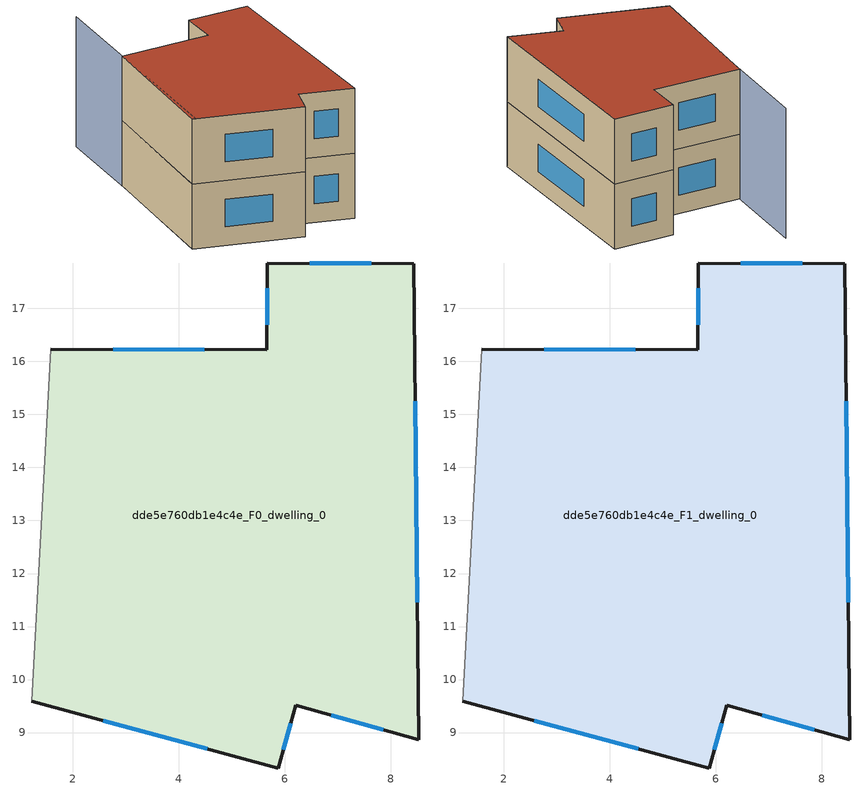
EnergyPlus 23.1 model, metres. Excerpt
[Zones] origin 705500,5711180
dde5e760db1e4c4e_F0_dwelling_0
 floor ground (EU_floor_Construction): 8.44,17.84 8.53,8.86 6.21,9.51 5.88,8.33 1.23,9.59 1.59,16.23 5.67,16.22 5.67,17.86 z0
 wall outside (EU_wall_Construction): 1.23,9.59 5.88,8.33 6.21,9.51 8.53,8.86 8.44,17.84 5.67,17.86 5.67,16.22 1.59,16.23 z0:3
 wall adiabatic (EU_wall_Construction): 1.59,16.23 1.23,9.59 z0:3
 window (EU_Window_Construction): 6.88,9.33 7.86,9.05 / 5.98,8.67 6.11,9.17 / 2.57,9.23 4.54,8.7 / 4.49,16.22 2.77,16.23 / 5.67,17.38 5.67,16.69 / 7.64,17.85 6.47,17.85 / 8.5,11.46 8.46,15.25 z0.87:2.13
dde5e760db1e4c4e_F1_dwelling_0
 floor to dde5e760db1e4c4e_F0_dwelling_0 (EU_floor_Construction): 8.44,17.84 8.53,8.86 6.21,9.51 5.88,8.33 1.23,9.59 1.59,16.23 5.67,16.22 5.67,17.86 z3
 wall outside (EU_wall_Construction): 1.23,9.59 5.88,8.33 6.21,9.51 8.53,8.86 8.44,17.84 5.67,17.86 5.67,16.22 1.59,16.23 z3:6
 wall adiabatic (EU_wall_Construction): 1.59,16.23 1.23,9.59 z3:6
 window (EU_Window_Construction): 6.88,9.33 7.86,9.05 / 5.98,8.67 6.11,9.17 / 2.57,9.23 4.54,8.7 / 4.49,16.22 2.77,16.23 / 5.67,17.38 5.67,16.69 / 7.64,17.85 6.47,17.85 / 8.5,11.46 8.46,15.25 z3.87:5.13
 roof outside (EU_roof_Construction): 8.53,8.86 8.44,17.84 5.67,17.86 5.67,16.22 1.59,16.23 1.23,9.59 5.88,8.33 6.21,9.51 z6
shading: 1.75,20.42 1.35,9.59 z0:6
[Building]
EU S2 Campaign: North Axis=0; Terrain=City; Solar Distribution=FullExterior
[Site:Location]
London: Latitude=51.5; Longitude=-0.5; Time Zone=0; Elevation=25
[SizingPeriod:WeatherFileDays]
AnnualSizingPeriod: Begin Month=1; Begin Day of Month=1; End Month=12; End Day of Month=31; Day of Week for Start Day=Monday; Use Weather File Daylight Saving Period=No; Use Weather File Rain and Snow Indicators=No
[MATERIAL]
EU_InternalMass_Material: Roughness=MediumRough; Thickness=0.1; Conductivity=1; Density=1800; Specific Heat=900; Thermal Absorptance=0.9; Solar Absorptance=0.7; Visible Absorptance=0.7
[MATERIAL:NOMASS] Roughness=MediumRough; Thermal Absorptance=0.9; Solar Absorptance=0.7; Visible Absorptance=0.7
Name | Thermal Resistance
EU_wall_NoMass | 0.724719
EU_roof_NoMass | 2.98947
EU_floor_NoMass | 2.39157
[WINDOWMATERIAL:SIMPLEGLAZINGSYSTEM]
EU_Window_SimpleGlazing: UFactor=2.63425; Solar Heat Gain Coefficient=0.76; Visible Transmittance=0.76
[CONSTRUCTION]
EU_wall_Construction: EU_wall_NoMass
EU_roof_Construction: EU_roof_NoMass
EU_floor_Construction: EU_floor_NoMass
EU_Window_Construction: EU_Window_SimpleGlazing
EU_InternalMass_Construction: EU_InternalMass_Material
[ZONE] Type=1; Multiplier=1; Ceiling Height=autocalculate; Volume=166.641; Floor Area=autocalculate; Part of Total Floor Area=Yes
dde5e760db1e4c4e_F0_dwelling_0; dde5e760db1e4c4e_F1_dwelling_0
[INTERNALMASS] Construction=EU_InternalMass_Construction; Surface Area=55.547
Name | Zone or ZoneList
dde5e760db1e4c4e_F0_dwelling_0_EU_InternalMass | dde5e760db1e4c4e_F0_dwelling_0
dde5e760db1e4c4e_F1_dwelling_0_EU_InternalMass | dde5e760db1e4c4e_F1_dwelling_0
[OTHEREQUIPMENT] Fuel Type=Electricity; Design Level Calculation Method=Watts/Area; Power per Zone Floor Area=1; Fraction Latent=0; Fraction Radiant=0; Fraction Lost=0; Carbon Dioxide Generation Rate=0; EndUse Subcategory=EU_Step8_InternalGains
Name | Zone or ZoneList or Space or SpaceList | Schedule
EU_Step8_InternalGain_dde5e760db1e4c4e_F0_dwelling_0_f000 | dde5e760db1e4c4e_F0_dwelling_0 | EU_Step8_GainSchedule_dde5e760db1e4c4e_F0_dwelling_0_f000
EU_Step8_InternalGain_dde5e760db1e4c4e_F1_dwelling_0_f000 | dde5e760db1e4c4e_F1_dwelling_0 | EU_Step8_GainSchedule_dde5e760db1e4c4e_F1_dwelling_0_f000
[ZONEVENTILATION:DESIGNFLOWRATE] Schedule=EU_AlwaysOn; Design Flow Rate Calculation Method=AirChanges/Hour; Air Changes per Hour=0.418135; Ventilation Type=Natural; Fan Pressure Rise=0; Fan Total Efficiency=1; Constant Term Coefficient=1; Temperature Term Coefficient=0; Velocity Term Coefficient=0; Velocity Squared Term Coefficient=0; Minimum Indoor Temperature=-100; Maximum Indoor Temperature=100; Delta Temperature=-100; Minimum Outdoor Temperature=-100; Maximum Outdoor Temperature=100; Maximum Wind Speed=40
Name | Zone or ZoneList or Space or SpaceList
EU_ConstantAir_dde5e760db1e4c4e_F0_dwelling_0 | dde5e760db1e4c4e_F0_dwelling_0
EU_ConstantAir_dde5e760db1e4c4e_F1_dwelling_0 | dde5e760db1e4c4e_F1_dwelling_0
[HVACTEMPLATE:THERMOSTAT] Constant Heating Setpoint=20; Constant Cooling Setpoint=50
EU_HeatOnly_dde5e760db1e4c4e_F0_dwelling_0; EU_HeatOnly_dde5e760db1e4c4e_F1_dwelling_0
[HVACTEMPLATE:ZONE:IDEALLOADSAIRSYSTEM] System Availability Schedule=EU_AlwaysOn; Maximum Heating Supply Air Temperature=50; Minimum Cooling Supply Air Temperature=13; Maximum Heating Supply Air Humidity Ratio=0.0156; Minimum Cooling Supply Air Humidity Ratio=0.0077; Heating Limit=NoLimit; Cooling Limit=NoLimit; Heating Availability Schedule=EU_AlwaysOn; Cooling Availability Schedule=EU_CoolingOff; Dehumidification Control Type=ConstantSensibleHeatRatio; Cooling Sensible Heat Ratio=0.7; Dehumidification Setpoint=60; Humidification Control Type=None; Humidification Setpoint=30; Outdoor Air Method=None; Outdoor Air Flow Rate per Person=0.00944; Outdoor Air Flow Rate per Zone Floor Area=0; Outdoor Air Flow Rate per Zone=0; Demand Controlled Ventilation Type=None; Outdoor Air Economizer Type=NoEconomizer; Heat Recovery Type=None; Sensible Heat Recovery Effectiveness=0.7; Latent Heat Recovery Effectiveness=0.65
Name | Template Thermostat
dde5e760db1e4c4e_F0_dwelling_0 | EU_HeatOnly_dde5e760db1e4c4e_F0_dwelling_0
dde5e760db1e4c4e_F1_dwelling_0 | EU_HeatOnly_dde5e760db1e4c4e_F1_dwelling_0
[SIZING:ZONE] Zone Cooling Design Supply Air Temperature Input Method=SupplyAirTemperature; Zone Cooling Design Supply Air Temperature=13; Zone Heating Design Supply Air Temperature Input Method=SupplyAirTemperature; Zone Heating Design Supply Air Temperature=50; Zone Cooling Design Supply Air Humidity Ratio=0.008; Zone Heating Design Supply Air Humidity Ratio=0.008; Cooling Design Air Flow Method=DesignDay; Cooling Design Air Flow Rate=0; Cooling Minimum Air Flow per Zone Floor Area=0.000762; Cooling Minimum Air Flow=0; Cooling Minimum Air Flow Fraction=0.2; Heating Design Air Flow Method=DesignDay; Heating Design Air Flow Rate=0; Heating Maximum Air Flow per Zone Floor Area=0.002032; Heating Maximum Air Flow=0.141576; Heating Maximum Air Flow Fraction=0.3; Account for Dedicated Outdoor Air System=No; Dedicated Outdoor Air System Control Strategy=NeutralSupplyAir; Dedicated Outdoor Air Low Setpoint Temperature for Design=autosize; Dedicated Outdoor Air High Setpoint Temperature for Design=autosize; Zone Load Sizing Method=Sensible Load Only No Latent Load; Zone Latent Cooling Design Supply Air Humidity Ratio Input Method=HumidityRatioDifference; Zone Cooling Design Supply Air Humidity Ratio Difference=0.005; Zone Latent Heating Design Supply Air Humidity Ratio Input Method=HumidityRatioDifference; Zone Humidification Design Supply Air Humidity Ratio Difference=0.005
dde5e760db1e4c4e_F0_dwelling_0; dde5e760db1e4c4e_F1_dwelling_0
[SCHEDULE:CONSTANT]
Name | Hourly Value
EU_AlwaysOn | 1
EU_CoolingOff | 0
[SCHEDULE:FILE] Column Number=1; Rows to Skip at Top=0; Number of Hours of Data=8760; Column Separator=Comma; Interpolate to Timestep=No; Minutes per Item=60; Adjust Schedule for Daylight Savings=Yes
Name | File
EU_Step8_GainSchedule_dde5e760db1e4c4e_F0_dwelling_0_f000 | ../../schedules/dde5e760db1e4c4e/dde5e760db1e4c4e_F0_dwelling_0_f000_gain.csv
EU_Step8_GainSchedule_dde5e760db1e4c4e_F1_dwelling_0_f000 | ../../schedules/dde5e760db1e4c4e/dde5e760db1e4c4e_F1_dwelling_0_f000_gain.csv
